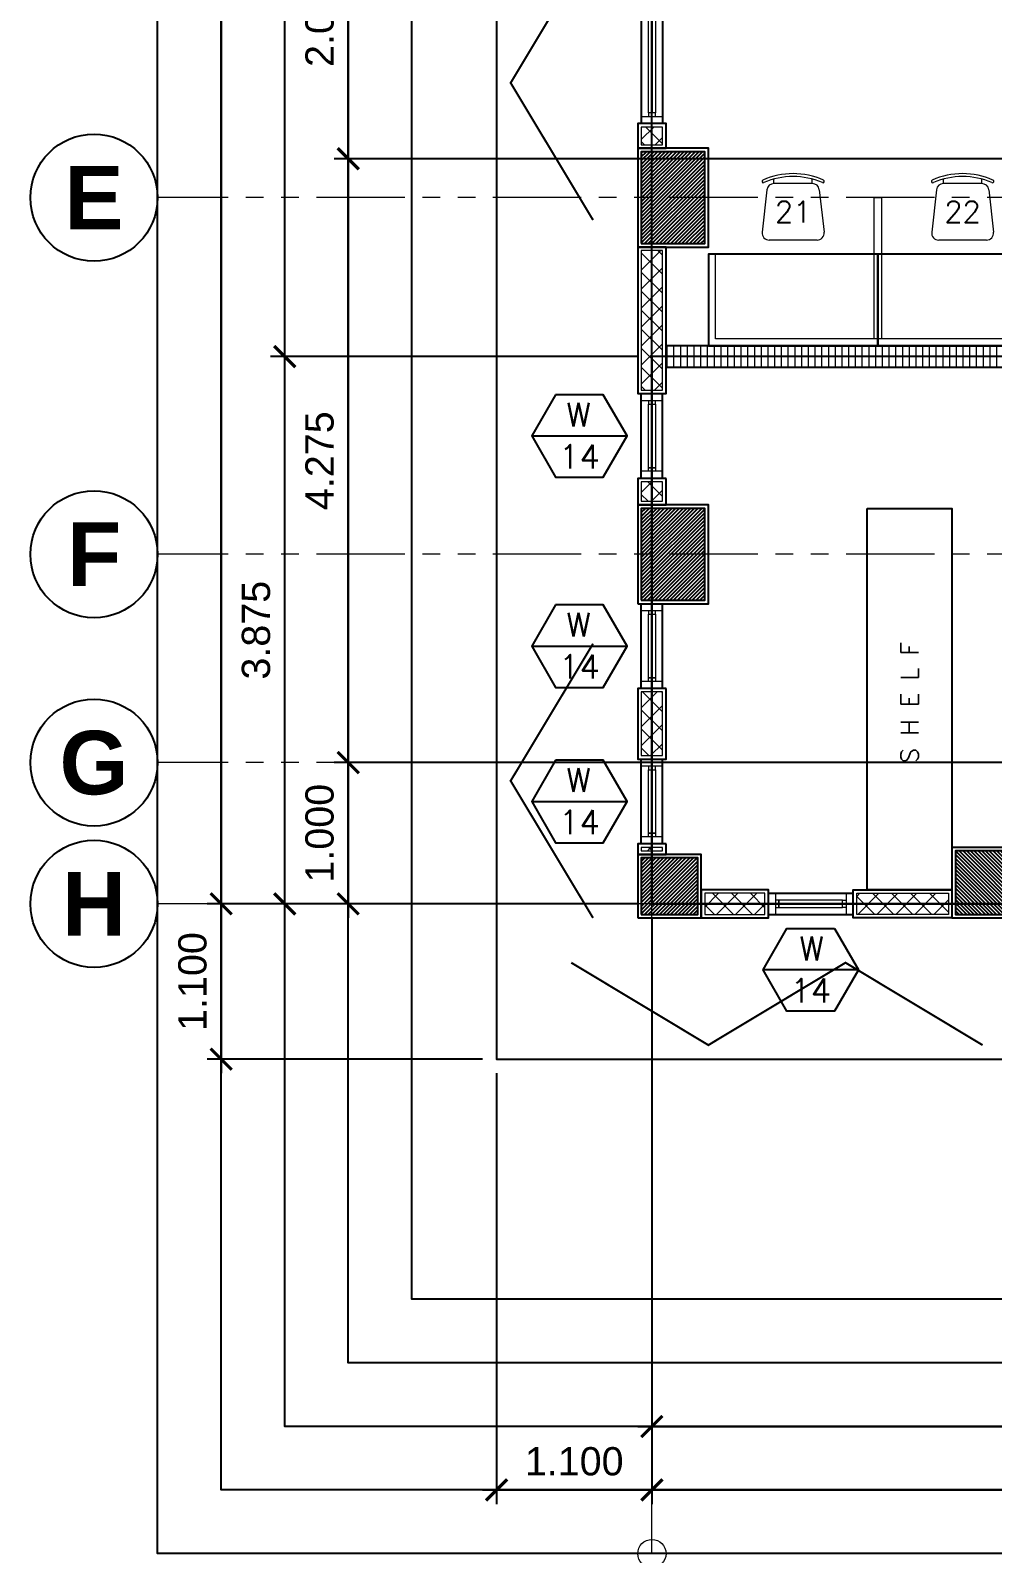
# Model space of a CAD drawing. Header units: metres. Extents: x -12400 to 1, y 0 to 106422.
# Drawn here: x -12132.51 to -12125.7, y 106383.97 to 106394.75 of the extents above; entities that cross this region are included whole.
import ezdxf
from ezdxf.enums import TextEntityAlignment as Align

# ---------------------------------------------------------------- set-up
doc = ezdxf.new("R2010")
doc.units = ezdxf.units.M
doc.header["$PDMODE"] = 35
doc.linetypes.add('CENTER', pattern=[2, 1.25, -0.25, 0.25, -0.25])
doc.linetypes.add('PHANTOM2', pattern=[1.25, 0.625, -0.125, 0.125, -0.125, 0.125, -0.125])
for name, color, linetype, lineweight in [('.3', 6, 'Continuous', 30), ('0.1', 1, 'Continuous', 9), ('0.20', 2, 'Continuous', 20), ('A-DIM-100', 8, 'Continuous', 0), ('DIM 001', 251, 'Continuous', 13), ('FURN', 8, 'Continuous', 5), ('FURN 0009', 49, 'Continuous', 9), ('HATCH', 250, 'Continuous', 5)]:
    doc.layers.add(name, color=color, linetype=linetype, lineweight=lineweight)
for name, color, linetype in [('1AR', 1, 'Continuous'), ('A-FURNITURE', 1, 'Continuous'), ('AR-WALL', 7, 'Continuous'), ('FIXTURE', 35, 'Continuous'), ('FURNITURE', 1, 'Continuous'), ('S-GRID', 155, 'Continuous'), ('SCH-WIND', 181, 'Continuous'), ('stone', 15, 'Continuous'), ('WALL', 7, 'Continuous'), ('WINDOW', 1, 'Continuous')]:
    doc.layers.add(name, color=color, linetype=linetype)
doc.layers.add('GUIDELINES', color=206, linetype='Continuous', plot=False)
doc.styles.add('DIMTXT-100', font='arial.ttf')
doc.styles.add('sans serif', font='sanssb__.ttf')
doc.styles.add('swis721', font='swiss.ttf')
doc.styles.add('T-0.15', font='romans.shx', dxfattribs={"height": 0.15})
doc.styles.add('T.25', font='romans.shx', dxfattribs={"height": 0.2})
doc.dimstyles.new('D-100', dxfattribs={"dimtxt": 0.2, "dimasz": 0.15, "dimexe": 0.1, "dimexo": 0.1, "dimgap": 0.1, "dimtad": 1, "dimdec": 3, "dimzin": 4, "dimdsep": 46, "dimtxsty": 'DIMTXT-100', "dimblk": 'ARCHTICK', "dimcen": 0.2, "dimdle": 0.1, "dimclrd": 8, "dimclre": 8, "dimclrt": 2, "dimadec": 0, "dimazin": 1, "dimtfac": 1, "dimtdec": 3, "dimtofl": 0, "dimtmove": 2, "dimatfit": 3, "dimfxl": 1, "dimarcsym": 0})
doc.dimstyles.new('DIM 200', dxfattribs={"dimtxt": 200, "dimasz": 1, "dimexe": 0, "dimexo": 40, "dimgap": 50, "dimtad": 1, "dimtoh": 1, "dimdec": 0, "dimlfac": 2, "dimtxsty": 'swis721', "dimblk": 'CIR', "dimcen": 0, "dimclrd": 155, "dimclre": 155, "dimclrt": 4, "dimadec": 0, "dimazin": 0, "dimtfac": 1, "dimtdec": 0, "dimtix": 1, "dimtmove": 1, "dimatfit": 3, "dimldrblk": 'CIR', "dimfxl": 0, "dimarcsym": 0})

# ---------------------------------------------------------------- blocks, each defined once
blk = doc.blocks.new('CIR')
at = {"color": 4}
blk.add_circle((0, 0), 50, dxfattribs=at)
blk = doc.blocks.new('grid_designation')
blk.add_circle((0, 500), 500)
at = {"color": 3, "style": 'sans serif'}
blk.add_attdef('A', text='', height=471, dxfattribs=at).set_placement((0, 500), align=Align.MIDDLE_CENTER)
blk = doc.blocks.new('new chair')
at = {"layer": 'FURN 0009', "color": 1, "lineweight": 9}
for p, q in [((-135.8034158992814, 400), (-135.803415899165, 431.6333479945315)), ((135.8034158993978, 400), (135.8034158993978, 431.6333479944151)), ((-185.4976026327349, 355.5215763038723), (-218.8309359660489, 55.52157630375586)), ((135.8034158993978, 400), (-135.8034158992814, 400)), ((185.4976026370423, 355.5215763018932), (218.8309359704144, 55.52157630189322)), ((169.1367492326535, 2.328306436538696e-10), (-169.1367492326535, 2.328306436538696e-10))]:
    blk.add_line(p, q, dxfattribs=at)
for centre, radius, start, end in [((0, -61.24999999941792), 531.2499999999792, 66.12730247190576, 113.8726975280942), ((0, -61.24999999941792), 511.2499999999808, 66.12730247190576, 113.8726975280942), ((-210.9529411762487, 415.4054511487484), 9.999999999999588, 113.8726975280942, 293.8726975280942), ((-135.803415899165, 350.0000000002328), 49.99999999999812, 90, 173.659808247256), ((135.8034158995142, 350.0000000004657), 49.99999999999812, 6.340191746267892, 90), ((210.9529411806725, 415.4054511466529), 9.999999999999588, 246.1273024719058, 66.12730247190576), ((-169.1367492325371, 50.00000000046566), 49.99999999999812, 173.659808247256, 270), ((169.1367492326535, 50.00000000046566), 49.99999999999812, 270, 6.340191746267892)]:
    blk.add_arc(centre, radius, start, end, dxfattribs=at)
blk = doc.blocks.new('A$C3FD61BF9')
at = {"layer": 'A-FURNITURE', "color": 15}
for points in [[(2.91038304567337e-11, 1.818989403545856e-12), (-0.6499999999650754, 3.637978807091713e-12), (-0.6499999999650754, 1.200000000040745), (2.91038304567337e-11, 1.200000000038926)], [(2.91038304567337e-11, -1.200000000035288), (-0.6499999999650754, -1.20000000003165), (-0.6499999999650754, 3.637978807091713e-12), (2.91038304567337e-11, 1.818989403545856e-12)]]:
    blk.add_lwpolyline(points, close=True, dxfattribs=at)
at = {"layer": 'A-FURNITURE', "color": 2, "lineweight": 0}
blk.add_lwpolyline([(-0.649999999863212, -1.150000000036016), (-0.04999999995925464, -1.150000000034197), (-0.04999999995925464, 1.150000000037835), (-0.649999999863212, 1.150000000037835), (-0.6499999999214197, 1.200000000037107), (-1.455191522836685e-11, 1.200000000037107), (4.365574568510056e-11, -1.200000000033469), (-0.649999999863212, -1.200000000035288)], close=True, dxfattribs=at)
blk.add_lwpolyline([(-0.04999999998835847, 0.02499999997780833), (-1.049999999973807, 0.02499999997780833), (-1.049999999973807, -0.02500000002328306), (-0.04999999998835847, -0.02500000002328306)], dxfattribs=at)
at = {"lineweight": 0, "xscale": -0.001000000000000032, "yscale": 0.001000000000000032, "zscale": 0.001000000000000032, "rotation": 90}
for p in [(-0.7499999999708962, 0.5999999999876309), (-0.7499999999708962, -0.6000000000494765)]:
    blk.add_blockref('new chair', p, dxfattribs=at)
blk = doc.blocks.new('A$C1B753C5A')
at = {"layer": 'WALL'}
h = blk.add_hatch(dxfattribs=at)
h.set_pattern_fill('ANSI31', color=250, scale=0.15)
h.set_pattern_definition([(45, (-1494.388102653662, 303.0677240852394), (-0.01325825214724777, 0.01325825214724777), [])])
h.paths.add_polyline_path([(0.4750000000001364, 0.6749999999999545), (0.02500000000009089, 0.6749999999999545), (0.02500000000009095, 0.02499999999997721), (0.4750000000001364, 0.02499999999997721)])
at = {"color": 7}
blk.add_lwpolyline([(0, 0), (0.5000000000002274, 0), (0.5000000000002274, 0.6999999999999318), (0, 0.6999999999999318)], close=True, dxfattribs=at)
at = {"layer": 'stone', "color": 5}
blk.add_lwpolyline([(0.02500000000009095, 0.02499999999997726), (0.4750000000001364, 0.02499999999997726), (0.4750000000001364, 0.6749999999999545), (0.02500000000009095, 0.6749999999999545)], close=True, dxfattribs=at)
blk = doc.blocks.new('COLUMNS2F')
at = {"layer": 'WALL'}
h = blk.add_hatch(dxfattribs=at)
h.set_pattern_fill('ANSI31', color=250, scale=0.15)
h.set_pattern_definition([(45, (-13657.4425179478, 106628.7176805967), (-0.01325825214724777, 0.01325825214724777), [])])
h.paths.add_polyline_path([(-12162.62941529414, 106326.0749565114), (-12163.02941529414, 106326.0749565114), (-12163.02941529414, 106325.6749565114), (-12162.62941529414, 106325.6749565114)])
at = {"color": 7}
blk.add_lwpolyline([(-12163.05441529414, 106325.6499565114), (-12162.60441529414, 106325.6499565114), (-12162.60441529414, 106326.0999565114), (-12163.05441529414, 106326.0999565114)], close=True, dxfattribs=at)
at = {"layer": 'stone', "color": 5}
blk.add_lwpolyline([(-12163.02941529414, 106325.6749565114), (-12162.62941529414, 106325.6749565114), (-12162.62941529414, 106326.0749565114), (-12163.02941529414, 106326.0749565114)], close=True, dxfattribs=at)
for p in [(-12163.05441529414, 106330.3999565114), (-12163.05441529414, 106327.8749565114)]:
    blk.add_blockref('A$C1B753C5A', p)
at = {"rotation": 90}
blk.add_blockref('A$C1B753C5A', (-12160.12941529414, 106325.6499565114), dxfattribs=at)
blk = doc.blocks.new('*U1776')
at = {"layer": 'HATCH'}
h = blk.add_hatch(dxfattribs=at)
h.set_pattern_fill('ANSI37', color=256, scale=0.03, angle=-180)
h.set_pattern_definition([(225, (-0.9124999999850154, 0), (0.06735192090801863, -0.06735192090801868), []), (314.9999999999999, (-0.9124999999850154, 0), (0.06735192090801868, 0.06735192090801861), [])])
h.paths.add_polyline_path([(0.02500000000873115, 0.1749999999883585), (0.02500000000873115, 0.02499999999417923), (0.1500000000204416, 0.02499999999417923), (0.1500000000204416, 0.1749999999883585)])
blk.add_lwpolyline([(0, 0.1999999999825377), (0, 0), (0.1750000000146208, 0), (0.1750000000146208, 0.1999999999825377)], close=True)
blk.add_lwpolyline([(0.02500000000873115, 0.1749999999883585), (0.02500000000873115, 0.02499999999417923), (0.1500000000204416, 0.02499999999417923), (0.1500000000204416, 0.1749999999883585)], close=True, dxfattribs=at)
blk = doc.blocks.new('*U1757')
at = {"layer": 'HATCH'}
h = blk.add_hatch(dxfattribs=at)
h.set_pattern_fill('ANSI31', color=256, scale=0.015, angle=45)
h.set_pattern_definition([(90, (6.512500000017097, 0), (-0.04762500000000001, 0), [])])
h.paths.add_polyline_path([(7.600000000016733, 0), (7.600000000016733, 0.1499999999796273), (0, 0.1499999999796273), (0, 0)])
at = {"color": 3}
blk.add_lwpolyline([(7.600000000016733, 0), (7.600000000016733, 0.1499999999796273), (0, 0.1499999999796273), (0, 0)], close=True, dxfattribs=at)
blk = doc.blocks.new('*U1759')
at = {"layer": 'HATCH'}
h = blk.add_hatch(dxfattribs=at)
h.set_pattern_fill('ANSI37', color=256, scale=0.03, angle=-180)
h.set_pattern_definition([(225, (-0.3874999999763511, 0), (0.06735192090801863, -0.06735192090801868), []), (314.9999999999999, (-0.3874999999763511, 0), (0.06735192090801868, 0.06735192090801861), [])])
h.paths.add_polyline_path([(0.02500000000873115, 0.1749999999883585), (0.02500000000873115, 0.02499999999417923), (0.6750000000291058, 0.02499999999417923), (0.6750000000291058, 0.1749999999883585)])
blk.add_lwpolyline([(0, 0.1999999999825377), (0, 0), (0.700000000023285, 0), (0.700000000023285, 0.1999999999825377)], close=True)
blk.add_lwpolyline([(0.02500000000873115, 0.1749999999883585), (0.02500000000873115, 0.02499999999417923), (0.6750000000291058, 0.02499999999417923), (0.6750000000291058, 0.1749999999883585)], close=True, dxfattribs=at)
blk = doc.blocks.new('*U1760')
at = {"layer": 'HATCH'}
h = blk.add_hatch(dxfattribs=at)
h.set_pattern_fill('ANSI37', color=256, scale=0.03, angle=-180)
h.set_pattern_definition([(225, (-0.6124999999766465, 0), (0.06735192090801863, -0.06735192090801868), []), (314.9999999999999, (-0.6124999999766465, 0), (0.06735192090801868, 0.06735192090801861), [])])
h.paths.add_polyline_path([(0.02500000000873115, 0.1749999999883585), (0.02500000000873115, 0.02499999999417923), (0.4500000000288104, 0.02499999999417923), (0.4500000000288104, 0.1749999999883585)])
blk.add_lwpolyline([(0, 0.1999999999825377), (0, 0), (0.4750000000229896, 0), (0.4750000000229896, 0.1999999999825377)], close=True)
blk.add_lwpolyline([(0.02500000000873115, 0.1749999999883585), (0.02500000000873115, 0.02499999999417923), (0.4500000000288104, 0.02499999999417923), (0.4500000000288104, 0.1749999999883585)], close=True, dxfattribs=at)
blk = doc.blocks.new('*U317')
at = {"layer": 'HATCH'}
h = blk.add_hatch(dxfattribs=at)
h.set_pattern_fill('ANSI37', color=256, scale=0.03, angle=-180)
h.set_pattern_definition([(225, (-0.05009161221445046, 0), (0.06735192090801863, -0.06735192090801868), []), (314.9999999999999, (-0.05009161221445046, 0), (0.06735192090801868, 0.06735192090801861), [])])
h.paths.add_polyline_path([(0.02500000000873115, 0.1749999999883585), (0.02500000000873115, 0.02499999999417923), (1.012408387791006, 0.02499999999417923), (1.012408387791006, 0.1749999999883585)])
blk.add_lwpolyline([(0, 0.1999999999825377), (0, 0), (1.037408387785186, 0), (1.037408387785186, 0.1999999999825377)], close=True)
blk.add_lwpolyline([(0.02500000000873115, 0.1749999999883585), (0.02500000000873115, 0.02499999999417923), (1.012408387791006, 0.02499999999417923), (1.012408387791006, 0.1749999999883585)], close=True, dxfattribs=at)
blk = doc.blocks.new('*U318')
at = {"layer": 'HATCH'}
h = blk.add_hatch(dxfattribs=at)
h.set_pattern_fill('ANSI37', color=256, scale=0.03, angle=-180)
h.set_pattern_definition([(225, (-0.8999083877488008, 0), (0.06735192090801863, -0.06735192090801868), []), (314.9999999999999, (-0.8999083877488008, 0), (0.06735192090801868, 0.06735192090801861), [])])
h.paths.add_polyline_path([(0.02500000000873115, 0.1749999999883585), (0.02500000000873115, 0.02499999999417923), (0.1625916122566561, 0.02499999999417923), (0.1625916122566561, 0.1749999999883585)])
blk.add_lwpolyline([(0, 0.1999999999825377), (0, 0), (0.1875916122508353, 0), (0.1875916122508353, 0.1999999999825377)], close=True)
blk.add_lwpolyline([(0.02500000000873115, 0.1749999999883585), (0.02500000000873115, 0.02499999999417923), (0.1625916122566561, 0.02499999999417923), (0.1625916122566561, 0.1749999999883585)], close=True, dxfattribs=at)
blk = doc.blocks.new('*U1546')
at = {"layer": 'HATCH'}
h = blk.add_hatch(dxfattribs=at)
h.set_pattern_fill('ANSI37', color=256, scale=0.03, angle=-180)
h.set_pattern_definition([(225, (-0.587500000060684, 0), (0.06735192090801863, -0.06735192090801868), []), (314.9999999999999, (-0.587500000060684, 0), (0.06735192090801868, 0.06735192090801861), [])])
h.paths.add_polyline_path([(0.02500000000873115, 0.1749999999883585), (0.02500000000873115, 0.02499999999417923), (0.4749999999447729, 0.02499999999417923), (0.4749999999447729, 0.1749999999883585)])
blk.add_lwpolyline([(0, 0.1999999999825377), (0, 0), (0.4999999999389521, 0), (0.4999999999389521, 0.1999999999825377)], close=True)
blk.add_lwpolyline([(0.02500000000873115, 0.1749999999883585), (0.02500000000873115, 0.02499999999417923), (0.4749999999447729, 0.02499999999417923), (0.4749999999447729, 0.1749999999883585)], close=True, dxfattribs=at)
blk = doc.blocks.new('*U319')
at = {"layer": 'HATCH'}
h = blk.add_hatch(dxfattribs=at)
h.set_pattern_fill('ANSI37', color=256, scale=0.03, angle=-180)
h.set_pattern_definition([(225, (-1.012500000031367, 0), (0.06735192090801863, -0.06735192090801868), []), (314.9999999999999, (-1.012500000031367, 0), (0.06735192090801868, 0.06735192090801861), [])])
h.paths.add_polyline_path([(0.02500000000873115, 0.1749999999883585), (0.02500000000873115, 0.02499999999417923), (0.0499999999740901, 0.02499999999417923), (0.0499999999740901, 0.1749999999883585)])
blk.add_lwpolyline([(0, 0.1999999999825377), (0, 0), (0.07499999996826934, 0), (0.07499999996826934, 0.1999999999825377)], close=True)
blk.add_lwpolyline([(0.02500000000873115, 0.1749999999883585), (0.02500000000873115, 0.02499999999417923), (0.0499999999740901, 0.02499999999417923), (0.0499999999740901, 0.1749999999883585)], close=True, dxfattribs=at)
blk = doc.blocks.new('A$C12cb2730')
at = {"layer": '.3', "color": 3}
for points in [[(0.749999999998181, 0.0749999999825377), (0.0750000000007276, 0.07499999999708962)], [(1.549999999999272, 0.0749999996914994), (0.8500000000003638, 0.07499999996798579)], [(2.350000000000364, 0.07499999956053216), (1.650000000001455, 0.0749999996914994)], [(3.125, 0.0749999995023245), (2.450000000002547, 0.07499999956053216)]]:
    blk.add_lwpolyline(points, dxfattribs=at)
at = {"layer": '0.20'}
for points in [[(0, 0.1500000000087311), (0.0499999999992724, 0.1500000000087311), (0.0499999999992724, 0), (0, 0)], [(0.8249999999989086, 0.1499999998777639), (0.7749999999996362, 0.1499999998777639), (0.7749999999996362, -1.309672370553017e-10), (0.8249999999989086, -1.309672370553017e-10)], [(1.625, 0.1499999997467967), (1.575000000000728, 0.1499999997467967), (1.575000000000728, -2.619344741106033e-10), (1.625, -2.619344741106033e-10)], [(2.425000000001091, 0.1499999996303814), (2.375000000001819, 0.1499999996303814), (2.375000000001819, -3.783497959375381e-10), (2.425000000001091, -3.783497959375381e-10)], [(3.200000000000728, 0.1499999994994141), (3.150000000001455, 0.1499999994994141), (3.150000000001455, -5.093170329928398e-10), (3.200000000000728, -5.093170329928398e-10)], [(0.0750000000007276, 0.1000000000058208), (0.0499999999992724, 0.1000000000058208), (0.0499999999992724, 0.05000000000291038), (0.0750000000007276, 0.05000000000291038)], [(0.7749999999996362, 0.09999999980209395), (0.749999999998181, 0.09999999980209395), (0.749999999998181, 0.04999999979918357), (0.7749999999996362, 0.04999999979918357)], [(0.8249999999989086, 0.09999999980209395), (0.8500000000003638, 0.09999999980209395), (0.8500000000003638, 0.04999999979918357), (0.8249999999989086, 0.04999999979918357)], [(1.575000000000728, 0.09999999967112672), (1.549999999999272, 0.09999999967112672), (1.549999999999272, 0.04999999966821633), (1.575000000000728, 0.04999999966821633)], [(1.625, 0.09999999967112672), (1.650000000001455, 0.09999999967112672), (1.650000000001455, 0.04999999966821633), (1.625, 0.04999999966821633)], [(2.375000000001819, 0.0999999995547114), (2.350000000000364, 0.0999999995547114), (2.350000000000364, 0.04999999955180101), (2.375000000001819, 0.04999999955180101)], [(2.425000000001091, 0.0999999995547114), (2.450000000002547, 0.0999999995547114), (2.450000000002547, 0.04999999955180101), (2.425000000001091, 0.04999999955180101)], [(3.125, 0.09999999949650373), (3.150000000001455, 0.09999999949650373), (3.150000000001455, 0.04999999949359335), (3.125, 0.04999999949359335)]]:
    blk.add_lwpolyline(points, close=True, dxfattribs=at)
at = {"layer": '0.20', "color": 8}
for points in [[(0.7749999999996362, 0.04999999998835847), (0.0750000000007276, 0.05000000000291038), (0.0750000000007276, 0.1000000000058208), (0.7749999999996362, 0.09999999999126885)], [(0.8249999999989086, 0.09999999997671694), (1.575000000000728, 0.09999999970023055)], [(1.575000000000728, 0.04999999969732016), (0.8249999999989086, 0.04999999997380655)], [(1.625, 0.09999999970023055), (2.375000000001819, 0.0999999995547114)], [(2.375000000001819, 0.04999999955180101), (1.625, 0.04999999969732016)], [(2.425000000001091, 0.0999999995547114), (3.125, 0.09999999949650373), (3.125, 0.04999999949359335), (2.425000000001091, 0.04999999955180101)]]:
    blk.add_lwpolyline(points, dxfattribs=at)
at = {"layer": 'WINDOW'}
for p, q in [((3.200000000000728, 0.1499999994994141), (0, 0.1500000000087311)), ((3.200000000000728, -5.093170329928398e-10), (0, 0))]:
    blk.add_line(p, q, dxfattribs=at)
blk = doc.blocks.new('FP_4F')
at = {"layer": '.3', "color": 3}
for points in [[(1.099999999998545, 4.187591612222604), (1.099999999998545, 4.637591612219694)], [(1.099999999978536, 2.69999999999709), (1.099999999978536, 3.149999999994179)], [(1.099999999978536, 1.600000000005821), (1.099999999978536, 2.05000000000291)], [(2.000000000001819, 1.100000000005821), (2.450000000000728, 1.100000000005821)]]:
    blk.add_lwpolyline(points, dxfattribs=at)
at = {"layer": '0.20'}
for points in [[(1.174999999995634, 4.712591612216784), (1.174999999995634, 4.662591612228425), (1.025000000001455, 4.662591612228425), (1.025000000001455, 4.712591612216784)], [(1.124999999992724, 4.637591612219694), (1.124999999992724, 4.662591612228425), (1.075000000004366, 4.662591612228425), (1.075000000004366, 4.637591612219694)], [(1.174999999995634, 4.112591612225515), (1.174999999995634, 4.162591612228425), (1.025000000001455, 4.162591612228425), (1.025000000001455, 4.112591612225515)], [(1.124999999992724, 4.187591612222604), (1.124999999992724, 4.162591612228425), (1.075000000004366, 4.162591612228425), (1.075000000004366, 4.187591612222604)], [(1.174999999975626, 3.224999999991269), (1.174999999975626, 3.174999999988358), (1.024999999981446, 3.174999999988358), (1.024999999981446, 3.224999999991269)], [(1.124999999972715, 3.149999999994179), (1.124999999972715, 3.174999999988358), (1.074999999984357, 3.174999999988358), (1.074999999984357, 3.149999999994179)], [(1.124999999972715, 2.69999999999709), (1.124999999972715, 2.674999999988358), (1.074999999984357, 2.674999999988358), (1.074999999984357, 2.69999999999709)], [(1.174999999975626, 2.625), (1.174999999975626, 2.674999999988358), (1.024999999981446, 2.674999999988358), (1.024999999981446, 2.625)], [(1.174999999975626, 2.125), (1.174999999975626, 2.07499999999709), (1.024999999981446, 2.07499999999709), (1.024999999981446, 2.125)], [(1.124999999972715, 2.05000000000291), (1.124999999972715, 2.07499999999709), (1.074999999984357, 2.07499999999709), (1.074999999984357, 2.05000000000291)], [(1.174999999975626, 1.525000000008731), (1.174999999975626, 1.57499999999709), (1.024999999981446, 1.57499999999709), (1.024999999981446, 1.525000000008731)], [(1.124999999972715, 1.600000000005821), (1.124999999972715, 1.57499999999709), (1.074999999984357, 1.57499999999709), (1.074999999984357, 1.600000000005821)], [(1.925000000001091, 1.17500000000291), (1.975000000000364, 1.17500000000291), (1.975000000000364, 1.025000000008731), (1.925000000001091, 1.025000000008731)], [(2.000000000001819, 1.125), (1.975000000000364, 1.125), (1.975000000000364, 1.075000000011642), (2.000000000001819, 1.075000000011642)], [(2.450000000000728, 1.125), (2.475000000000364, 1.125), (2.475000000000364, 1.075000000011642), (2.450000000000728, 1.075000000011642)], [(2.525000000001455, 1.17500000000291), (2.475000000000364, 1.17500000000291), (2.475000000000364, 1.025000000008731), (2.525000000001455, 1.025000000008731)]]:
    blk.add_lwpolyline(points, close=True, dxfattribs=at)
at = {"layer": '0.20', "color": 8}
for points in [[(1.124999999992724, 4.637591612219694), (1.124999999992724, 4.187591612222604), (1.075000000004366, 4.187591612222604), (1.075000000004366, 4.637591612219694)], [(1.124999999972715, 3.149999999994179), (1.124999999972715, 2.69999999999709), (1.074999999984357, 2.69999999999709), (1.074999999984357, 3.149999999994179)], [(1.124999999972715, 2.05000000000291), (1.124999999972715, 1.600000000005821), (1.074999999984357, 1.600000000005821), (1.074999999984357, 2.05000000000291)], [(2.450000000000728, 1.125), (2.000000000001819, 1.125), (2.000000000001819, 1.075000000011642), (2.450000000000728, 1.075000000011642)]]:
    blk.add_lwpolyline(points, close=True, dxfattribs=at)
at = {"layer": '1AR', "color": 1}
blk.add_lwpolyline([(10.20000000000073, 19.69999999998254), (10.20000000000073, 20.69999999998254), (0, 20.69999999998254), (0, 0), (10.20000000000437, 1.455191522836685e-11), (10.19999999999891, 1.000000000145519)], dxfattribs=at)
at = {"layer": 'FIXTURE'}
for points in [[(0.6833166982032708, 7.883395973563893, 0.015, 0.015, 0), (0.09999999959109118, 6.912593960369122, 0.015, 0.015, 0), (0.6833166982032708, 5.9417919471598, 0.015, 0.015, 0)], [(0.6833166982032708, 2.941604026418645, 0.015, 0.015, 0), (0.09999999959109118, 1.970802013223874, 0.015, 0.015, 0), (0.6833166982032708, 1.000000000014552, 0.015, 0.015, 0)], [(0.5291979850462667, 0.6833166986034485, 0.015, 0.015, 0), (1.499999998250132, 0.09999999999126885, 0.015, 0.015, 0), (2.470802011453998, 0.6833166986034485, 0.015, 0.015, 0), (3.441604024657863, 0.09999999999126885, 0, 0, 0)]]:
    blk.add_lwpolyline(points, format="xyseb", dxfattribs=at)
at = {"layer": 'FURNITURE'}
blk.add_lwpolyline([(2.625, 3.900000000008731), (3.225000000000364, 3.900000000008731), (3.225000000000364, 1.19999999999709), (2.625, 1.19999999999709)], close=True, dxfattribs=at)
at = {"layer": 'GUIDELINES'}
for points in [[(1.100000000000364, 19.60000000000582), (10.10000000000036, 19.60000000000582), (10.10000000000036, 18.90000000000873), (18.10000000000036, 18.90000000000873), (18.10000000000036, 19.60000000000582), (27.10000000000036, 19.60000000000582), (27.10000000000036, 1.100000000005821), (18.10000000000036, 1.100000000005821), (18.10000000000036, 2.100000000122236), (10.10000000000036, 2.100000000122236), (10.10000000000036, 1.100000000005821), (1.100000000000364, 1.100000000005821)], [(10.10000000000036, 4.975000000020373), (10.10000000000036, 4.975000000020373), (10.10000000000036, 4.975000000020373), (1.099999999945794, 4.975000000020373), (1.100000000000364, 1.100000000005821), (10.10000000002947, 1.100000000005821)]]:
    blk.add_lwpolyline(points, close=True, dxfattribs=at)
at = {"layer": 'WINDOW'}
for p, q in [((1.025000000001455, 4.112591612225515), (1.025000000001455, 4.712591612216784)), ((1.174999999995634, 4.112591612225515), (1.174999999995634, 4.712591612216784)), ((1.024999999981446, 2.625), (1.024999999981446, 3.224999999991269)), ((1.174999999975626, 2.625), (1.174999999975626, 3.224999999991269)), ((1.024999999981446, 1.525000000008731), (1.024999999981446, 2.125)), ((1.174999999975626, 1.525000000008731), (1.174999999975626, 2.125)), ((1.925000000001091, 1.17500000000291), (2.525000000001455, 1.17500000000291)), ((1.925000000001091, 1.025000000008731), (2.525000000001455, 1.025000000008731))]:
    blk.add_line(p, q, dxfattribs=at)
for name, p in [('COLUMNS2F', (12164.05441529414, -106324.6499565114)), ('*U1760', (1.450000000000728, 1))]:
    blk.add_blockref(name, p)
for name, p, rotation in [('*U1776', (1.199999999982538, 6.44999999999709), 90), ('*U317', (1, 5.749999999985448), 270), ('*U318', (1, 4.112591612225515), 270), ('*U1546', (1.000000000009095, 2.625), 270), ('*U319', (1.000000000009095, 1.525000000008731), 270)]:
    blk.add_blockref(name, p, dxfattribs=dict(rotation=rotation))
at = {"xscale": -1.000000000000013, "rotation": 90}
blk.add_blockref('A$C3FD61BF9', (2.700000000040745, 5.049999999988358), dxfattribs=at)
at = {"color": 1}
blk.add_blockref('*U1757', (1.199999999982538, 4.900183224424836), dxfattribs=at)
at = {"xscale": -1}
blk.add_blockref('*U1759', (3.225000000000364, 1.000000000014552), dxfattribs=at)
at = {"layer": 'AR-WALL', "rotation": 90}
blk.add_blockref('A$C12cb2730', (1.174999999486317, 6.625000000698492), dxfattribs=at)
at = {"layer": '0.1', "color": 2, "insert": (2.925000000001091, 2.525000000008731), "char_height": 0.125, "attachment_point": 5, "rotation": 89.99999999999993, "style": 'T.25'}
blk.add_mtext_dynamic_manual_height_columns('{\\C3;S H E L F}', width=1.286489697929028, gutter_width=1, heights=[0], dxfattribs=at)
at = {"layer": '0.1', "color": 2, "insert": (1.019365948719496, -0.1999999999970896), "char_height": 0.22, "attachment_point": 5}
blk.add_mtext_dynamic_manual_height_columns('{\\Fx-hlvm1s|c0;\\W0.9;\\T0.9;\\C3;LN OF LEDGE}', width=5150.828219755791, gutter_width=1, heights=[0], dxfattribs=at)
at = {"layer": 'FURN', "char_height": 0.15, "attachment_point": 5, "style": 'T.25'}
for s, insert in [('21', (2.100000000047658, 5.999999999970896)), ('22', (3.300000000084765, 5.999999999970896))]:
    blk.add_mtext_dynamic_manual_height_columns(s, width=0.5027727363153642, gutter_width=1, heights=[0.1500000000000001], dxfattribs=dict(at, insert=insert))
blk = doc.blocks.new('_ArchTick')
at = {"color": 0, "linetype": 'ByBlock', "const_width": 0.15}
blk.add_lwpolyline([(-0.5, -0.5), (0.5, 0.5)], dxfattribs=at)
blk = doc.blocks.new('*D1803')
at = {"layer": 'DEFPOINTS', "color": 0, "transparency": 16777216}
for p in [(-12128.11296792572, 106407.0702236537), (-12131.16296792574, 106388.5702236537), (-12128.11296792572, 106388.5702236537)]:
    blk.add_point(p, dxfattribs=at)
at = {"layer": 'DIM 001', "color": 8, "lineweight": -2, "transparency": 16777216}
for p, q in [((-12131.16296792574, 106407.1702236538), (-12131.16296792574, 106388.4702236537)), ((-12128.21296792572, 106407.0702236537), (-12131.26296792574, 106407.0702236537)), ((-12128.21296792572, 106388.5702236537), (-12131.26296792574, 106388.5702236537))]:
    blk.add_line(p, q, dxfattribs=at)
at = {"layer": 'DIM 001', "color": 8, "lineweight": -2, "transparency": 16777216, "xscale": 0.15, "yscale": 0.15, "zscale": 0.15}
for p, rotation in [((-12131.16296792574, 106407.0702236537), 90), ((-12131.16296792574, 106388.5702236537), 270)]:
    blk.add_blockref('_ArchTick', p, dxfattribs=dict(at, rotation=rotation))
at = {"layer": 'DIM 001', "color": 2, "transparency": 16777216, "insert": (-12131.36508252325, 106397.8202236537), "char_height": 0.2, "attachment_point": 5, "rotation": 90, "style": 'DIMTXT-100'}
blk.add_mtext('18.500', dxfattribs=at)
blk = doc.blocks.new('*D1804')
at = {"layer": 'DEFPOINTS', "color": 0, "transparency": 16777216}
for p in [(-12128.11296792572, 106388.5702236537), (-12131.16296792574, 106387.4702236538), (-12129.21296792572, 106387.4702236538)]:
    blk.add_point(p, dxfattribs=at)
at = {"layer": 'DIM 001', "color": 8, "lineweight": -2, "transparency": 16777216}
for p, q in [((-12131.16296792574, 106388.6702236538), (-12131.16296792574, 106387.3702236538)), ((-12128.21296792572, 106388.5702236537), (-12131.26296792574, 106388.5702236537)), ((-12129.31296792572, 106387.4702236538), (-12131.26296792574, 106387.4702236538))]:
    blk.add_line(p, q, dxfattribs=at)
at = {"layer": 'DIM 001', "color": 8, "lineweight": -2, "transparency": 16777216, "xscale": 0.15, "yscale": 0.15, "zscale": 0.15}
for p, rotation in [((-12131.16296792574, 106388.5702236537), 90), ((-12131.16296792574, 106387.4702236538), 270)]:
    blk.add_blockref('_ArchTick', p, dxfattribs=dict(at, rotation=rotation))
at = {"layer": 'DIM 001', "color": 2, "transparency": 16777216, "insert": (-12131.36508252326, 106388.0202236537), "char_height": 0.2, "attachment_point": 5, "rotation": 90, "style": 'DIMTXT-100'}
blk.add_mtext('1.100', dxfattribs=at)
blk = doc.blocks.new('*D1805')
at = {"layer": 'DEFPOINTS', "color": 0, "transparency": 16777216}
for p in [(-12130.71296792574, 106392.4452236538), (-12128.11296792572, 106392.4452236538), (-12128.11296792572, 106388.5702236538)]:
    blk.add_point(p, dxfattribs=at)
at = {"layer": 'DIM 001', "color": 8, "lineweight": -2, "transparency": 16777216}
for p, q in [((-12130.71296792574, 106388.4702236538), (-12130.71296792574, 106392.5452236538)), ((-12128.21296792572, 106392.4452236538), (-12130.81296792574, 106392.4452236538)), ((-12128.21296792572, 106388.5702236538), (-12130.81296792574, 106388.5702236538))]:
    blk.add_line(p, q, dxfattribs=at)
at = {"layer": 'DIM 001', "color": 8, "lineweight": -2, "transparency": 16777216, "xscale": 0.15, "yscale": 0.15, "zscale": 0.15}
for p, rotation in [((-12130.71296792574, 106392.4452236538), 90), ((-12130.71296792574, 106388.5702236538), 270)]:
    blk.add_blockref('_ArchTick', p, dxfattribs=dict(at, rotation=rotation))
at = {"layer": 'DIM 001', "color": 2, "transparency": 16777216, "insert": (-12130.91515073607, 106390.5077236537), "char_height": 0.2, "attachment_point": 5, "rotation": 90, "style": 'DIMTXT-100'}
blk.add_mtext('3.875', dxfattribs=at)
blk = doc.blocks.new('*D1806')
at = {"layer": 'DEFPOINTS', "color": 0, "transparency": 16777216}
for p in [(-12130.71296792574, 106400.4452236537), (-12123.78796792572, 106400.4452236537), (-12128.11296792572, 106392.4452236538)]:
    blk.add_point(p, dxfattribs=at)
at = {"layer": 'DIM 001', "color": 8, "lineweight": -2, "transparency": 16777216}
for p, q in [((-12130.71296792574, 106392.3452236538), (-12130.71296792574, 106400.5452236538)), ((-12123.88796792572, 106400.4452236537), (-12130.81296792574, 106400.4452236537)), ((-12128.21296792572, 106392.4452236538), (-12130.81296792574, 106392.4452236538))]:
    blk.add_line(p, q, dxfattribs=at)
at = {"layer": 'DIM 001', "color": 8, "lineweight": -2, "transparency": 16777216, "xscale": 0.15, "yscale": 0.15, "zscale": 0.15}
for p, rotation in [((-12130.71296792574, 106400.4452236537), 90), ((-12130.71296792574, 106392.4452236538), 270)]:
    blk.add_blockref('_ArchTick', p, dxfattribs=dict(at, rotation=rotation))
at = {"layer": 'DIM 001', "color": 2, "transparency": 16777216, "insert": (-12130.91508252326, 106396.4452236537), "char_height": 0.2, "attachment_point": 5, "rotation": 90, "style": 'DIMTXT-100'}
blk.add_mtext('8.000', dxfattribs=at)
blk = doc.blocks.new('*D1816')
at = {"layer": 'DEFPOINTS', "color": 0, "transparency": 16777216}
for p in [(-12115.56296792573, 106395.8452236538), (-12130.26296792576, 106393.8452236538), (-12116.2379679257, 106393.8452236538)]:
    blk.add_point(p, dxfattribs=at)
at = {"layer": 'DIM 001', "color": 8, "lineweight": -2, "transparency": 16777216}
for p, q in [((-12130.26296792576, 106395.9452236538), (-12130.26296792576, 106393.7452236538)), ((-12115.66296792573, 106395.8452236538), (-12130.36296792576, 106395.8452236538)), ((-12116.3379679257, 106393.8452236538), (-12130.36296792576, 106393.8452236538))]:
    blk.add_line(p, q, dxfattribs=at)
at = {"layer": 'DIM 001', "color": 8, "lineweight": -2, "transparency": 16777216, "xscale": 0.15, "yscale": 0.15, "zscale": 0.15}
for p, rotation in [((-12130.26296792576, 106395.8452236538), 90), ((-12130.26296792576, 106393.8452236538), 270)]:
    blk.add_blockref('_ArchTick', p, dxfattribs=dict(at, rotation=rotation))
at = {"layer": 'DIM 001', "color": 2, "transparency": 16777216, "insert": (-12130.46508252327, 106394.8452236537), "char_height": 0.2, "attachment_point": 5, "rotation": 90, "style": 'DIMTXT-100'}
blk.add_mtext('2.000', dxfattribs=at)
blk = doc.blocks.new('*D1817')
at = {"layer": 'DEFPOINTS', "color": 0, "transparency": 16777216}
for p in [(-12116.2379679257, 106393.8452236538), (-12130.26296792576, 106389.5702236539), (-12119.11296792572, 106389.5702236539)]:
    blk.add_point(p, dxfattribs=at)
at = {"layer": 'DIM 001', "color": 8, "lineweight": -2, "transparency": 16777216}
for p, q in [((-12130.26296792576, 106393.9452236538), (-12130.26296792576, 106389.4702236539)), ((-12116.3379679257, 106393.8452236538), (-12130.36296792576, 106393.8452236538)), ((-12119.21296792572, 106389.5702236539), (-12130.36296792576, 106389.5702236539))]:
    blk.add_line(p, q, dxfattribs=at)
at = {"layer": 'DIM 001', "color": 8, "lineweight": -2, "transparency": 16777216, "xscale": 0.15, "yscale": 0.15, "zscale": 0.15}
for p, rotation in [((-12130.26296792576, 106393.8452236538), 90), ((-12130.26296792576, 106389.5702236539), 270)]:
    blk.add_blockref('_ArchTick', p, dxfattribs=dict(at, rotation=rotation))
at = {"layer": 'DIM 001', "color": 2, "transparency": 16777216, "insert": (-12130.46508252328, 106391.7077236538), "char_height": 0.2, "attachment_point": 5, "rotation": 90, "style": 'DIMTXT-100'}
blk.add_mtext('4.275', dxfattribs=at)
blk = doc.blocks.new('*D1818')
at = {"layer": 'DEFPOINTS', "color": 0, "transparency": 16777216}
for p in [(-12119.11296792572, 106389.5702236539), (-12130.26296792577, 106388.5702236538), (-12128.11296792572, 106388.5702236538)]:
    blk.add_point(p, dxfattribs=at)
at = {"layer": 'DIM 001', "color": 8, "lineweight": -2, "transparency": 16777216}
for p, q in [((-12119.21296792572, 106389.5702236539), (-12130.36296792577, 106389.5702236539)), ((-12130.26296792577, 106389.6702236539), (-12130.26296792577, 106388.4702236538)), ((-12128.21296792572, 106388.5702236538), (-12130.36296792577, 106388.5702236538))]:
    blk.add_line(p, q, dxfattribs=at)
at = {"layer": 'DIM 001', "color": 8, "lineweight": -2, "transparency": 16777216, "xscale": 0.15, "yscale": 0.15, "zscale": 0.15}
for p, rotation in [((-12130.26296792577, 106389.5702236539), 90), ((-12130.26296792577, 106388.5702236538), 270)]:
    blk.add_blockref('_ArchTick', p, dxfattribs=dict(at, rotation=rotation))
at = {"layer": 'DIM 001', "color": 2, "transparency": 16777216, "insert": (-12130.46508252328, 106389.0702236538), "char_height": 0.2, "attachment_point": 5, "rotation": 90, "style": 'DIMTXT-100'}
blk.add_mtext('1.000', dxfattribs=at)
blk = doc.blocks.new('*D1830')
at = {"layer": 'DEFPOINTS', "color": 0, "transparency": 16777216}
for p in [(-12128.11296792572, 106388.5702236537), (-12129.21296792572, 106387.4702236537), (-12128.11296792572, 106384.4202236537)]:
    blk.add_point(p, dxfattribs=at)
at = {"layer": 'DIM 001', "color": 8, "lineweight": -2, "transparency": 16777216}
for p, q in [((-12128.11296792572, 106388.4702236537), (-12128.11296792572, 106384.3202236537)), ((-12129.21296792572, 106387.3702236537), (-12129.21296792572, 106384.3202236537)), ((-12129.31296792572, 106384.4202236537), (-12128.01296792572, 106384.4202236537))]:
    blk.add_line(p, q, dxfattribs=at)
at = {"layer": 'DIM 001', "color": 8, "lineweight": -2, "transparency": 16777216, "xscale": 0.15, "yscale": 0.15, "zscale": 0.15, "rotation": 180}
blk.add_blockref('_ArchTick', (-12129.21296792572, 106384.4202236537), dxfattribs=at)
at = {"layer": 'DIM 001', "color": 8, "lineweight": -2, "transparency": 16777216, "xscale": 0.15, "yscale": 0.15, "zscale": 0.15}
blk.add_blockref('_ArchTick', (-12128.11296792572, 106384.4202236537), dxfattribs=at)
at = {"layer": 'DIM 001', "color": 2, "transparency": 16777216, "insert": (-12128.66296792572, 106384.6223382513), "char_height": 0.2, "attachment_point": 5, "style": 'DIMTXT-100'}
blk.add_mtext('1.100', dxfattribs=at)
blk = doc.blocks.new('*D1831')
at = {"layer": 'DEFPOINTS', "color": 0, "transparency": 16777216}
for p in [(-12128.11296792572, 106388.5702236537), (-12102.11296792572, 106388.5702236537), (-12102.11296792572, 106384.4202236537)]:
    blk.add_point(p, dxfattribs=at)
at = {"layer": 'DIM 001', "color": 8, "lineweight": -2, "transparency": 16777216}
for p, q in [((-12128.11296792572, 106388.4702236537), (-12128.11296792572, 106384.3202236537)), ((-12102.11296792572, 106388.4702236537), (-12102.11296792572, 106384.3202236537)), ((-12128.21296792572, 106384.4202236537), (-12102.01296792572, 106384.4202236537))]:
    blk.add_line(p, q, dxfattribs=at)
at = {"layer": 'DIM 001', "color": 8, "lineweight": -2, "transparency": 16777216, "xscale": 0.15, "yscale": 0.15, "zscale": 0.15, "rotation": 180}
blk.add_blockref('_ArchTick', (-12128.11296792572, 106384.4202236537), dxfattribs=at)
at = {"layer": 'DIM 001', "color": 8, "lineweight": -2, "transparency": 16777216, "xscale": 0.15, "yscale": 0.15, "zscale": 0.15}
blk.add_blockref('_ArchTick', (-12102.11296792572, 106384.4202236537), dxfattribs=at)
at = {"layer": 'DIM 001', "color": 2, "transparency": 16777216, "insert": (-12115.11296792572, 106384.6223382513), "char_height": 0.2, "attachment_point": 5, "style": 'DIMTXT-100'}
blk.add_mtext('26.000', dxfattribs=at)
blk = doc.blocks.new('*D1833')
at = {"layer": 'DEFPOINTS', "color": 0, "transparency": 16777216}
for p in [(-12128.11296792572, 106388.5702236537), (-12119.11296792569, 106388.5702236538), (-12119.11296792569, 106384.8702236537)]:
    blk.add_point(p, dxfattribs=at)
at = {"layer": 'DIM 001', "color": 8, "lineweight": -2, "transparency": 16777216}
for p, q in [((-12128.11296792572, 106388.4702236537), (-12128.11296792572, 106384.7702236537)), ((-12119.11296792569, 106388.4702236538), (-12119.11296792569, 106384.7702236537)), ((-12128.21296792572, 106384.8702236537), (-12119.01296792569, 106384.8702236537))]:
    blk.add_line(p, q, dxfattribs=at)
at = {"layer": 'DIM 001', "color": 8, "lineweight": -2, "transparency": 16777216, "xscale": 0.15, "yscale": 0.15, "zscale": 0.15, "rotation": 180}
blk.add_blockref('_ArchTick', (-12128.11296792572, 106384.8702236537), dxfattribs=at)
at = {"layer": 'DIM 001', "color": 8, "lineweight": -2, "transparency": 16777216, "xscale": 0.15, "yscale": 0.15, "zscale": 0.15}
blk.add_blockref('_ArchTick', (-12119.11296792569, 106384.8702236537), dxfattribs=at)
at = {"layer": 'DIM 001', "color": 2, "transparency": 16777216, "insert": (-12123.6129679257, 106385.0723382513), "char_height": 0.2, "attachment_point": 5, "style": 'DIMTXT-100'}
blk.add_mtext('9.000', dxfattribs=at)
blk = doc.blocks.new('W-TAG')
at = {"layer": 'SCH-WIND'}
blk.add_line((-0.2999999999883585, 1.4210854715202e-14), (0.2999999999883585, -1.4210854715202e-14), dxfattribs=at)
blk.add_lwpolyline([(-0.1500000000232831, 0.2598076211288429), (-0.3000000000465661, 1.4210854715202e-14), (-0.1500000000232831, -0.2598076211288429), (0.1499999999650754, -0.2598076211288429), (0.2999999999883585, -1.4210854715202e-14), (0.1499999999650754, 0.2598076211288429)], close=True, dxfattribs=at)
at = {"layer": 'SCH-WIND', "color": 2, "style": 'T-0.15'}
for tag, p in [('W-TAG', (-0.005861362880693832, 0.1346037882111908)), ('W-NO', (-1.4210854715202e-14, -0.1299038105644215))]:
    blk.add_attdef(tag, text='', height=0.15, dxfattribs=at).set_placement(p, align=Align.MIDDLE_CENTER)
blk = doc.blocks.new('GRID1')
at = {"layer": 'S-GRID', "color": 155, "linetype": 'CENTER'}
ref = blk.add_blockref('grid_designation', (-12164.20441529414, 106393.9202236537), dxfattribs=dict(at, xscale=0.0009000000000000002, yscale=0.0009000000000000002, zscale=0.0009000000000000002))
ref.add_attrib('A', 'E', dxfattribs={"layer": '0', "color": 3, "height": 0.45, "style": 'sans serif'}).set_placement((-12164.20441529414, 106394.3702236537), align=Align.MIDDLE_CENTER)
ref = blk.add_blockref('grid_designation', (-12164.20441529414, 106391.3952236537), dxfattribs=dict(at, xscale=0.0009000000000000002, yscale=0.0009000000000000002, zscale=0.0009000000000000002))
ref.add_attrib('A', 'F', dxfattribs={"layer": '0', "color": 3, "height": 0.45, "style": 'sans serif'}).set_placement((-12164.20441529414, 106391.8452236537), align=Align.MIDDLE_CENTER)
ref = blk.add_blockref('grid_designation', (-12164.20441529411, 106389.9202236538), dxfattribs=dict(at, xscale=0.0009000000000000002, yscale=0.0009000000000000002, zscale=0.0009000000000000002))
ref.add_attrib('A', 'G', dxfattribs={"layer": '0', "color": 3, "height": 0.45, "style": 'sans serif'}).set_placement((-12164.20441529411, 106390.3702236538), align=Align.MIDDLE_CENTER)
ref = blk.add_blockref('grid_designation', (-12164.20441529414, 106388.9202236537), dxfattribs=dict(at, xscale=0.0009000000000000002, yscale=0.0009000000000000002, zscale=0.0009000000000000002))
ref.add_attrib('A', 'H', dxfattribs={"layer": '0', "color": 3, "height": 0.45, "style": 'sans serif'}).set_placement((-12164.20441529414, 106389.3702236537), align=Align.MIDDLE_CENTER)
at = {"color": 6, "linetype": 'PHANTOM2'}
for points in [[(-12160.25441529414, 106384.7702236537), (-12160.25441529414, 106412.5702236537)], [(-12130.75441529413, 106394.3702236537), (-12163.75441529414, 106394.3702236537)], [(-12130.75441529413, 106391.8452236537), (-12163.75441529414, 106391.8452236537)], [(-12130.7544152941, 106390.3702236538), (-12163.75441529411, 106390.3702236538)], [(-12130.75441529413, 106389.3702236537), (-12163.75441529414, 106389.3702236537)]]:
    blk.add_leader(points, dimstyle='DIM 200', override={"dimasz": 0.002, "dimgap": 60, "dimtad": 0}, dxfattribs=at)

msp = doc.modelspace()

# ---------------------------------------------------------------- linework, layer by layer
at = {"layer": 'GUIDELINES'}
for points in [[(-12131.61296792572, 106411.7702236537), (-12098.61296792571, 106411.7702236537), (-12098.61296792571, 106383.9702236537), (-12131.61296792572, 106383.9702236537)], [(-12131.16296792572, 106411.3202236537), (-12099.06296792571, 106411.3202236537), (-12099.06296792571, 106384.4202236537), (-12131.16296792572, 106384.4202236537)], [(-12130.71296792572, 106410.8702236537), (-12099.51296792571, 106410.8702236537), (-12099.51296792571, 106384.8702236537), (-12130.71296792572, 106384.8702236537)], [(-12130.26296792572, 106410.4202236537), (-12099.96296792571, 106410.4202236537), (-12099.96296792571, 106385.3202236537), (-12130.26296792572, 106385.3202236537)], [(-12130.26296792572, 106410.4202236537), (-12099.96296792571, 106410.4202236537), (-12099.96296792571, 106385.3202236537), (-12130.26296792572, 106385.3202236537)], [(-12129.81296792572, 106409.9702236537), (-12100.41296792571, 106409.9702236537), (-12100.41296792571, 106385.7702236537), (-12129.81296792572, 106385.7702236537)]]:
    msp.add_lwpolyline(points, close=True, dxfattribs=at)

# ---------------------------------------------------------------- block references
at = {"color": 1}
msp.add_blockref('FP_4F', (-12129.21296792572, 106387.4702236537), dxfattribs=at)
at = {"layer": 'A-DIM-100'}
msp.add_blockref('GRID1', (32.14144736842172, -0.8000000000029104), dxfattribs=at)
msp.add_blockref('GRID1', (32.14144736842172, -0.8000000000029104), dxfattribs=at)
at = {"layer": 'SCH-WIND', "color": 2, "xscale": 1.125000000042443, "yscale": 1.125000000042443, "zscale": 1.125000000042443}
for p in [(-12128.62546792573, 106391.8828152659), (-12128.62546792575, 106390.3952236537), (-12128.62546792575, 106389.2952236537)]:
    msp.add_blockref('W-TAG', p, dxfattribs=at).add_auto_attribs({'W-NO': '14', 'W-TAG': 'W'})
at = {"layer": 'SCH-WIND', "color": 2}
ref = msp.add_blockref('W-TAG', (-12126.98796792575, 106388.10294008), dxfattribs=dict(at, xscale=-1.125000000042443, yscale=1.125000000042443, zscale=1.125000000042443))
ref.add_attrib('W-NO', '14', dxfattribs={"color": 2, "height": 0.1687500000063664, "style": 'T-0.15'}).set_placement((-12126.98796792575, 106387.9567982931), align=Align.MIDDLE_CENTER)
ref.add_attrib('W-TAG', 'W', dxfattribs={"color": 2, "height": 0.1687500000063664, "style": 'T-0.15'}).set_placement((-12126.98137389251, 106388.2543693418), align=Align.MIDDLE_CENTER)

# ---------------------------------------------------------------- dimensions: what is measured, and where the dimension line sits
at = {"layer": 'DIM 001'}
for base, p1, p2, picture, middle in [((-12131.16296792574, 106388.5702236537), (-12128.11296792572, 106407.0702236537), (-12128.11296792572, 106388.5702236537), '*D1803', (-12131.36508252325, 106397.8202236537)), ((-12130.71296792574, 106400.4452236537), (-12128.11296792572, 106392.4452236537), (-12123.78796792571, 106400.4452236537), '*D1806', (-12130.91508252326, 106396.4452236537)), ((-12130.26296792576, 106393.8452236538), (-12115.56296792572, 106395.8452236537), (-12116.2379679257, 106393.8452236537), '*D1816', (-12130.46508252327, 106394.8452236537)), ((-12130.26296792576, 106389.5702236539), (-12116.2379679257, 106393.8452236537), (-12119.11296792572, 106389.5702236538), '*D1817', (-12130.46508252328, 106391.7077236538)), ((-12130.71296792574, 106392.4452236538), (-12128.11296792572, 106388.5702236537), (-12128.11296792572, 106392.4452236537), '*D1805', (-12130.91515073607, 106390.5077236537)), ((-12130.26296792577, 106388.5702236538), (-12119.11296792572, 106389.5702236538), (-12128.11296792572, 106388.5702236537), '*D1818', (-12130.46508252328, 106389.0702236538)), ((-12131.16296792574, 106387.4702236538), (-12128.11296792572, 106388.5702236537), (-12129.21296792572, 106387.4702236537), '*D1804', (-12131.36508252326, 106388.0202236537))]:
    dim = msp.add_linear_dim(base=base, p1=p1, p2=p2, angle=90, dimstyle='D-100', dxfattribs=at)
    dim.commit()
    dim.dimension.update_dxf_attribs({"geometry": picture, "text_midpoint": middle})
for base, p1, p2, picture, middle in [((-12128.11296792572, 106384.4202236537), (-12129.21296792572, 106387.4702236537), (-12128.11296792572, 106388.5702236537), '*D1830', (-12128.66296792572, 106384.6223382513)), ((-12102.11296792572, 106384.4202236537), (-12128.11296792572, 106388.5702236537), (-12102.11296792572, 106388.5702236537), '*D1831', (-12115.11296792572, 106384.6223382513)), ((-12119.11296792569, 106384.8702236537), (-12128.11296792572, 106388.5702236537), (-12119.11296792569, 106388.5702236538), '*D1833', (-12123.6129679257, 106385.0723382513))]:
    dim = msp.add_linear_dim(base=base, p1=p1, p2=p2, dimstyle='D-100', dxfattribs=at)
    dim.commit()
    dim.dimension.update_dxf_attribs({"geometry": picture, "text_midpoint": middle})

doc.saveas('drawing.dxf')
